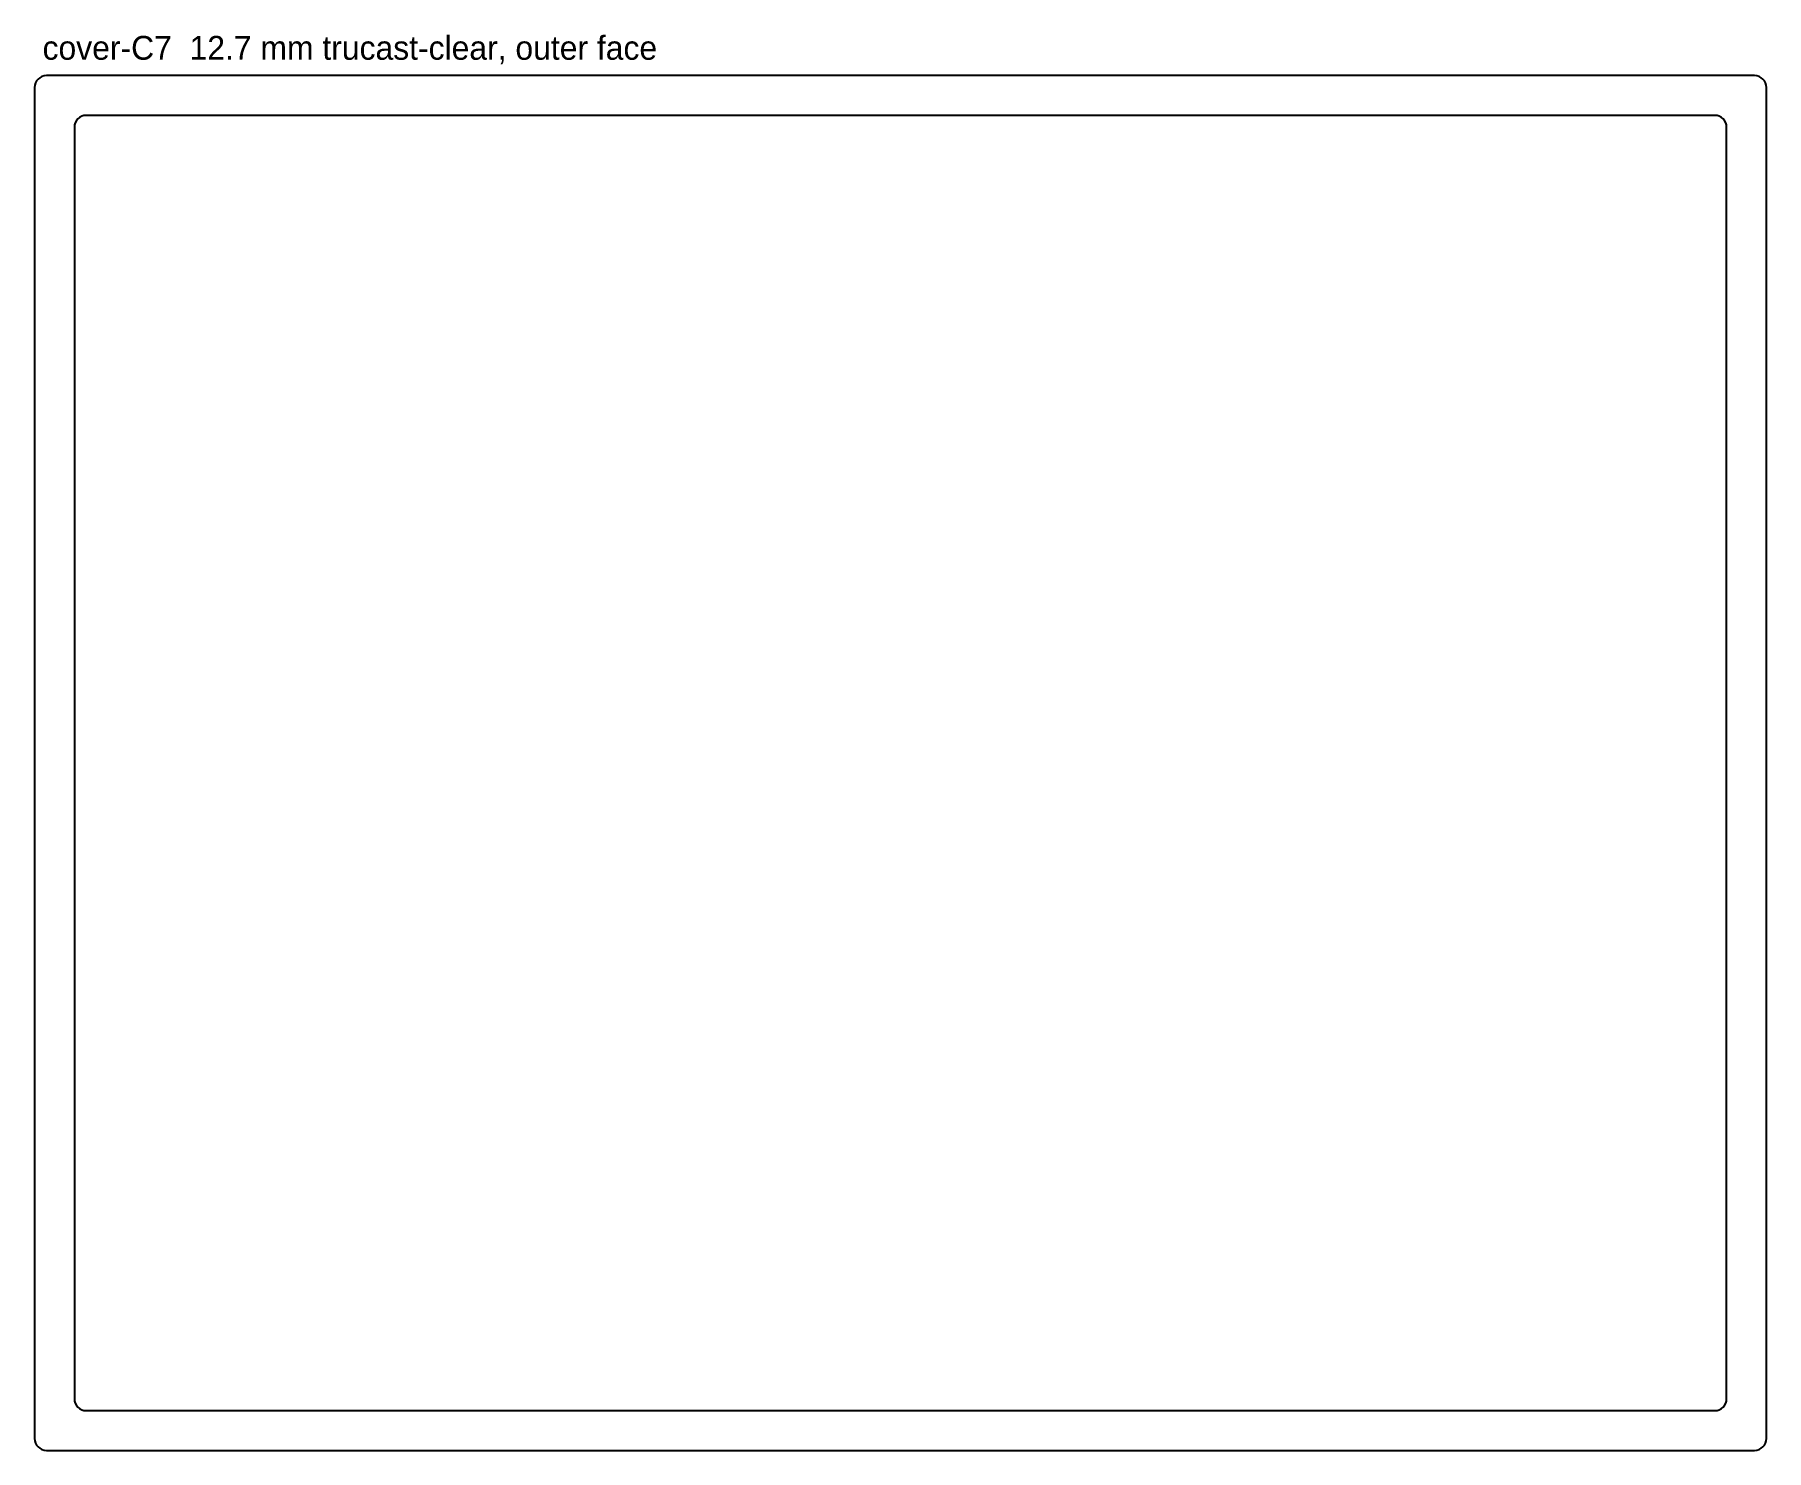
# Model space of a CAD drawing. Header units: millimetres. Extents: x 0 to 436, y 0 to 356.
import ezdxf

# ---------------------------------------------------------------- set-up
doc = ezdxf.new("R2010")
doc.units = ezdxf.units.MM
for name, color, linetype in [('CUT_INSIDE', 5, 'Continuous'), ('CUT_OUTSIDE', 1, 'Continuous'), ('NOTES', 7, 'Continuous')]:
    doc.layers.add(name, color=color, linetype=linetype)

msp = doc.modelspace()

# ---------------------------------------------------------------- linework, layer by layer
at = {"layer": 'CUT_INSIDE'}
msp.add_lwpolyline([(425.94, 333.59), (425.77, 334.15), (425.49, 334.67), (425.12, 335.12), (424.67, 335.49), (424.15, 335.77), (423.59, 335.94), (423, 336), (13, 336), (12.41, 335.94), (11.85, 335.77), (11.33, 335.49), (10.88, 335.12), (10.51, 334.67), (10.23, 334.15), (10.06, 333.59), (10, 333), (10, 13), (10.06, 12.41), (10.23, 11.85), (10.51, 11.33), (10.88, 10.88), (11.33, 10.51), (11.85, 10.23), (12.41, 10.06), (13, 10), (423, 10), (423.59, 10.06), (424.15, 10.23), (424.67, 10.51), (425.12, 10.88), (425.49, 11.33), (425.77, 11.85), (425.94, 12.41), (426, 13), (426, 333), (425.94, 333.59)], close=True, dxfattribs=at)
at = {"layer": 'CUT_OUTSIDE'}
msp.add_lwpolyline([(436, 343), (435.94, 343.59), (435.77, 344.15), (435.49, 344.67), (435.12, 345.12), (434.67, 345.49), (434.15, 345.77), (433.59, 345.94), (433, 346), (3, 346), (2.41, 345.94), (1.85, 345.77), (1.33, 345.49), (0.88, 345.12), (0.51, 344.67), (0.23, 344.15), (0.06, 343.59), (0, 343), (0, 3), (0.06, 2.41), (0.23, 1.85), (0.51, 1.33), (0.88, 0.88), (1.33, 0.51), (1.85, 0.23), (2.41, 0.06), (3, 0), (433, 0), (433.59, 0.06), (434.15, 0.23), (434.67, 0.51), (435.12, 0.88), (435.49, 1.33), (435.77, 1.85), (435.94, 2.41), (436, 3), (436, 343)], close=True, dxfattribs=at)

# ---------------------------------------------------------------- texts
at = {"layer": 'NOTES'}
msp.add_text('cover-C7  12.7 mm trucast-clear, outer face', height=6, dxfattribs=at).set_placement((2, 350))

doc.saveas('drawing.dxf')
